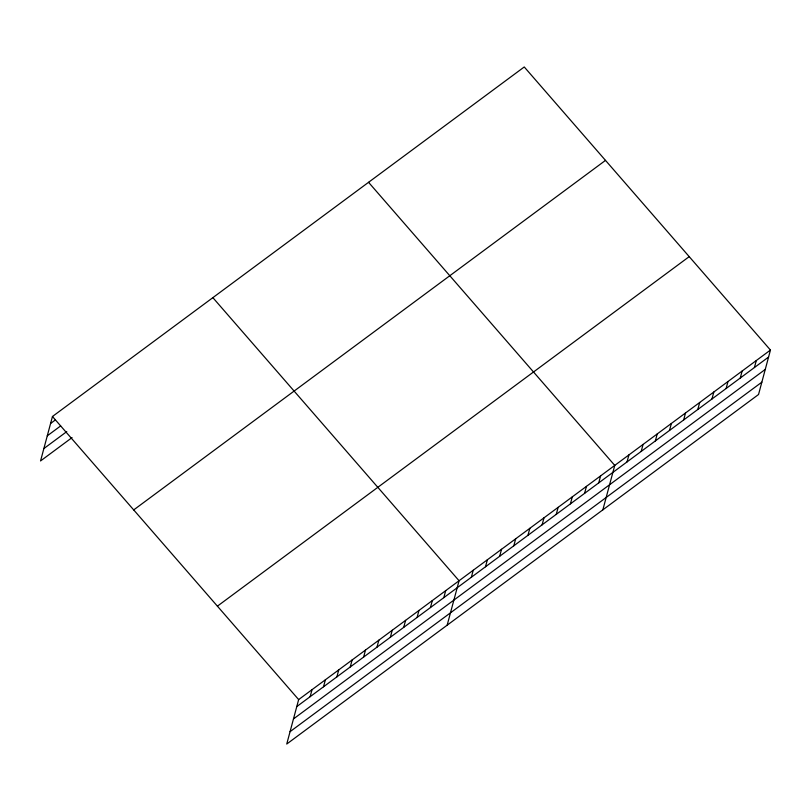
<?xml version="1.0" encoding="UTF-8"?>
<svg xmlns="http://www.w3.org/2000/svg" width="811" height="811" viewBox="0 0 811 811"><rect width="100%" height="100%" fill="white"/><g stroke="black" fill="none" stroke-linecap="round" stroke-linejoin="round"><path stroke-width="1.22" d="M770.45 350.058L298.651 699.589L286.749 744.032L758.538 394.511L770.45 350.058L524.251 66.968L52.462 416.489L40.55 460.942L72.057 437.595M310.147 696.679L312.022 689.685M323.518 686.775L325.393 679.78M336.889 676.871L338.755 669.876M350.251 666.966L352.126 659.972M363.622 657.062L365.497 650.067M376.983 647.158L378.859 640.173M390.355 637.253L392.23 630.269M403.726 627.349L405.591 620.364M417.087 617.455L418.963 610.46M430.459 607.551L432.334 600.556M443.82 597.646L445.695 590.651M447.155 625.2L459.067 580.747L212.867 297.647M471.343 577.26L473.219 570.265M485.495 566.767L487.37 559.783M499.657 556.285L501.522 549.29M513.809 545.793L515.684 538.808M527.961 535.311L529.836 528.316M542.113 524.829L543.988 517.834M556.265 514.336L558.14 507.351M570.427 503.854L572.292 496.859M584.579 493.372L586.454 486.377M598.731 482.88L600.606 475.895M602.847 509.855L614.758 465.402L368.559 182.313M627.035 461.915L628.91 454.92M641.197 451.423L643.062 444.438M655.349 440.941L657.224 433.946M669.501 430.459L671.376 423.464M683.653 419.966L685.528 412.981M697.805 409.484L699.68 402.489M711.957 399.002L713.832 392.007M726.119 388.51L727.984 381.525M740.271 378.027L742.146 371.032M754.423 367.535L756.298 360.55M50.586 423.484L55.361 419.946M47.271 435.842L60.643 425.937M43.865 448.574L66.776 431.604M133.703 509.916L605.503 160.385M217.409 606.162L689.208 256.641M296.785 706.584L768.575 357.053M293.47 718.941L765.26 369.41M290.054 731.674L761.853 382.153M52.462 416.489L298.651 699.589"/></g></svg>
